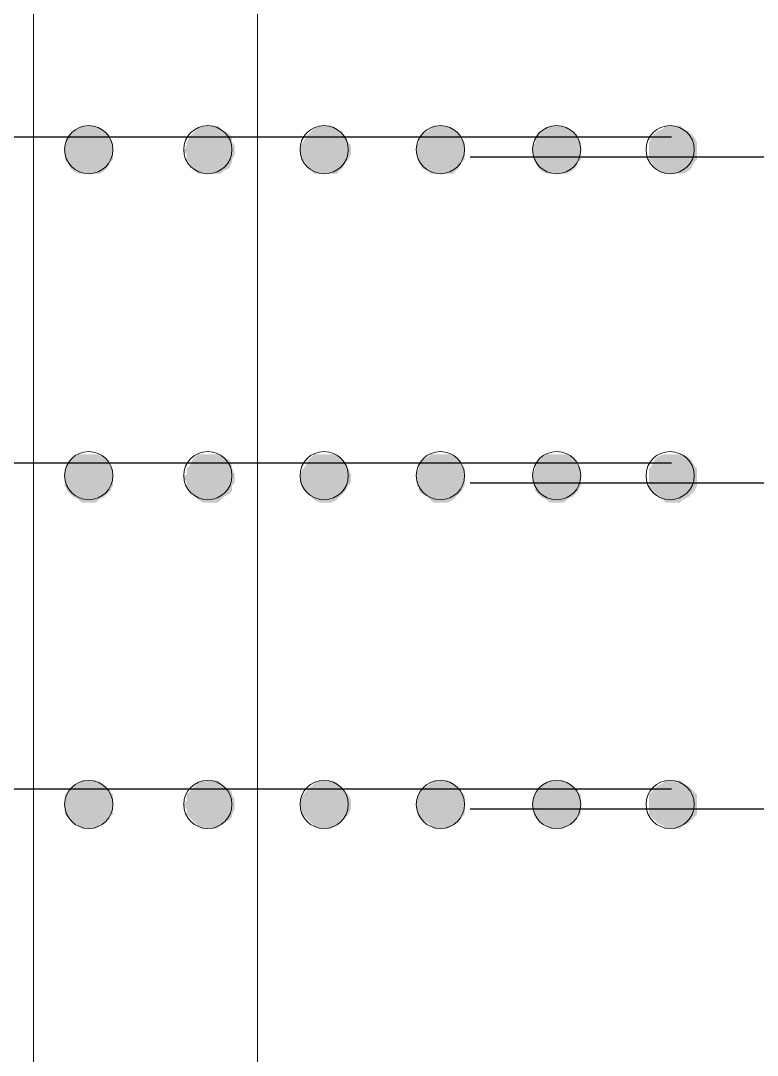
# Model space of a CAD drawing. Header units: inches. Extents: x 2 to 136, y 1 to 96.
# Drawn here: x 71.42 to 76.51, y 59.24 to 66.39 of the extents above; entities that cross this region are included whole.
import ezdxf

# ---------------------------------------------------------------- set-up
doc = ezdxf.new("R2010")
doc.units = ezdxf.units.IN
doc.header["$MEASUREMENT"] = 0
doc.layers.add('PDF_COLUMN', color=251, linetype='Continuous', true_color=0x636466)
doc.layers.add('PDF_Outer Line', color=165, linetype='Continuous', true_color=0x5258ac)
doc.layers.add('PDF_Girt', color=7, linetype='Continuous')

msp = doc.modelspace()

# ---------------------------------------------------------------- linework, layer by layer
at = {"layer": 'PDF_COLUMN', "color": 7, "lineweight": 0}
for centre in [(71.8917, 65.4947), (72.7142, 65.4947), (71.8917, 63.2427), (72.7142, 63.2427), (71.8917, 60.971), (72.7142, 60.971)]:
    msp.add_circle(centre, 0.1665, dxfattribs=at)
at = {"layer": 'PDF_COLUMN', "lineweight": 0}
for centre in [(73.5171, 65.4947), (74.32, 65.4947), (75.1229, 65.4947), (75.9062, 65.4947), (73.5171, 63.2427), (74.32, 63.2427), (75.1229, 63.2427), (75.9062, 63.2427), (73.5171, 60.971), (74.32, 60.971), (75.1229, 60.971), (75.9062, 60.971)]:
    msp.add_circle(centre, 0.1665, dxfattribs=at)
at = {"layer": 'PDF_COLUMN', "color": 7, "transparency": 33554559}
for points in [[(71.784, 65.622), (72.019, 65.6024), (71.7644, 65.6024)], [(71.8232, 65.6415), (71.9994, 65.622), (71.784, 65.622)], [(71.9994, 65.622), (71.784, 65.622), (72.019, 65.6024)], [(71.8428, 65.6611), (71.9603, 65.6415), (71.8232, 65.6415)], [(71.9603, 65.6415), (71.8232, 65.6415), (71.9994, 65.622)], [(71.8819, 65.6611), (71.9407, 65.6611), (71.8428, 65.6611)], [(71.9407, 65.6611), (71.8428, 65.6611), (71.9603, 65.6415)], [(71.9015, 65.6611), (71.8819, 65.6611), (71.9407, 65.6611)], [(72.6261, 65.622), (72.8611, 65.6024), (72.6065, 65.6024)], [(72.6457, 65.6415), (72.8219, 65.622), (72.6261, 65.622)], [(72.8219, 65.622), (72.6261, 65.622), (72.8611, 65.6024)], [(72.6848, 65.6611), (72.8023, 65.6415), (72.6457, 65.6415)], [(72.8023, 65.6415), (72.6457, 65.6415), (72.8219, 65.622)], [(72.7044, 65.6611), (72.7827, 65.6611), (72.6848, 65.6611)], [(72.7827, 65.6611), (72.6848, 65.6611), (72.8023, 65.6415)], [(72.7436, 65.6611), (72.7044, 65.6611), (72.7827, 65.6611)], [(71.7449, 65.5828), (72.0582, 65.5436), (71.7253, 65.5436)], [(71.7644, 65.6024), (72.0386, 65.5828), (71.7449, 65.5828)], [(72.0386, 65.5828), (71.7449, 65.5828), (72.0582, 65.5436)], [(72.019, 65.6024), (71.7644, 65.6024), (72.0386, 65.5828)], [(72.5869, 65.5828), (72.8807, 65.5436), (72.5673, 65.5436)], [(72.6065, 65.6024), (72.8807, 65.5828), (72.5869, 65.5828)], [(72.8807, 65.5828), (72.5869, 65.5828), (72.8807, 65.5436)], [(72.8611, 65.6024), (72.6065, 65.6024), (72.8807, 65.5828)], [(72.0582, 65.5436), (71.7253, 65.5436), (72.0582, 65.524)], [(71.7253, 65.5436), (72.0582, 65.524), (71.7253, 65.524)], [(72.0582, 65.524), (71.7253, 65.524), (72.0582, 65.4849)], [(71.7253, 65.524), (72.0582, 65.4849), (71.7253, 65.4849)], [(72.0582, 65.4849), (71.7253, 65.4849), (72.0582, 65.4653)], [(71.7253, 65.4849), (72.0582, 65.4653), (71.7253, 65.4653)], [(72.5673, 65.524), (72.9002, 65.4849), (72.5477, 65.4849)], [(72.9002, 65.4849), (72.5477, 65.4849), (72.9002, 65.4653)], [(72.5477, 65.4849), (72.9002, 65.4653), (72.5673, 65.4653)], [(72.8807, 65.5436), (72.5673, 65.5436), (72.9002, 65.524)], [(72.5673, 65.5436), (72.9002, 65.524), (72.5673, 65.524)], [(72.9002, 65.524), (72.5673, 65.524), (72.9002, 65.4849)], [(72.0582, 65.4653), (71.7253, 65.4653), (72.0582, 65.4261)], [(71.7253, 65.4653), (72.0582, 65.4261), (71.7253, 65.4261)], [(72.0582, 65.4261), (71.7253, 65.4261), (72.0386, 65.4066)], [(71.7253, 65.4261), (72.0386, 65.4066), (71.7449, 65.4066)], [(72.0386, 65.4066), (71.7449, 65.4066), (72.019, 65.3674)], [(71.7449, 65.4066), (72.019, 65.3674), (71.7644, 65.3674)], [(72.9002, 65.4653), (72.5673, 65.4653), (72.8807, 65.4261)], [(72.5673, 65.4653), (72.8807, 65.4261), (72.5673, 65.4261)], [(72.8807, 65.4261), (72.5673, 65.4261), (72.8807, 65.4066)], [(72.5673, 65.4261), (72.8807, 65.4066), (72.5869, 65.4066)], [(72.8807, 65.4066), (72.5869, 65.4066), (72.8611, 65.3674)], [(72.5869, 65.4066), (72.8611, 65.3674), (72.6065, 65.3674)], [(72.019, 65.3674), (71.7644, 65.3674), (71.9994, 65.3478)], [(71.7644, 65.3674), (71.9994, 65.3478), (71.784, 65.3478)], [(71.9994, 65.3478), (71.784, 65.3478), (71.9603, 65.3282)], [(71.784, 65.3478), (71.9603, 65.3282), (71.8232, 65.3282)], [(72.8611, 65.3674), (72.6065, 65.3674), (72.8219, 65.3478)], [(72.6065, 65.3674), (72.8219, 65.3478), (72.6261, 65.3478)], [(72.8219, 65.3478), (72.6261, 65.3478), (72.8023, 65.3282)], [(72.6261, 65.3478), (72.8023, 65.3282), (72.6457, 65.3282)], [(71.9603, 65.3282), (71.8232, 65.3282), (71.9407, 65.3282)], [(71.8232, 65.3282), (71.9407, 65.3282), (71.8428, 65.3282)], [(71.9407, 65.3282), (71.8428, 65.3282), (71.9015, 65.3282)], [(71.8428, 65.3282), (71.9015, 65.3282), (71.8819, 65.3282)], [(72.8023, 65.3282), (72.6457, 65.3282), (72.7827, 65.3282)], [(72.6457, 65.3282), (72.7827, 65.3282), (72.6848, 65.3282)], [(72.7827, 65.3282), (72.6848, 65.3282), (72.7436, 65.3282)], [(72.6848, 65.3282), (72.7436, 65.3282), (72.7044, 65.3282)], [(71.7644, 63.3504), (72.0386, 63.3112), (71.7449, 63.3112)], [(71.784, 63.3699), (72.019, 63.3504), (71.7644, 63.3504)], [(72.019, 63.3504), (71.7644, 63.3504), (72.0386, 63.3112)], [(71.8232, 63.3895), (71.9994, 63.3699), (71.784, 63.3699)], [(71.9994, 63.3699), (71.784, 63.3699), (72.019, 63.3504)], [(71.8428, 63.3895), (71.9603, 63.3895), (71.8232, 63.3895)], [(71.9603, 63.3895), (71.8232, 63.3895), (71.9994, 63.3699)], [(71.8819, 63.3895), (71.9407, 63.3895), (71.8428, 63.3895)], [(71.9407, 63.3895), (71.8428, 63.3895), (71.9603, 63.3895)], [(71.9015, 63.3895), (71.8819, 63.3895), (71.9407, 63.3895)], [(72.6065, 63.3504), (72.8807, 63.3112), (72.5869, 63.3112)], [(72.6261, 63.3699), (72.8611, 63.3504), (72.6065, 63.3504)], [(72.8611, 63.3504), (72.6065, 63.3504), (72.8807, 63.3112)], [(72.6457, 63.3895), (72.8219, 63.3699), (72.6261, 63.3699)], [(72.8219, 63.3699), (72.6261, 63.3699), (72.8611, 63.3504)], [(72.6848, 63.3895), (72.8023, 63.3895), (72.6457, 63.3895)], [(72.8023, 63.3895), (72.6457, 63.3895), (72.8219, 63.3699)], [(72.7044, 63.3895), (72.7827, 63.3895), (72.6848, 63.3895)], [(72.7827, 63.3895), (72.6848, 63.3895), (72.8023, 63.3895)], [(72.7436, 63.3895), (72.7044, 63.3895), (72.7827, 63.3895)], [(71.7449, 63.3112), (72.0582, 63.2916), (71.7253, 63.2916)], [(72.0582, 63.2916), (71.7253, 63.2916), (72.0582, 63.2524)], [(71.7253, 63.2916), (72.0582, 63.2524), (71.7253, 63.2524)], [(72.0386, 63.3112), (71.7449, 63.3112), (72.0582, 63.2916)], [(72.5869, 63.3112), (72.8807, 63.2916), (72.5673, 63.2916)], [(72.8807, 63.2916), (72.5673, 63.2916), (72.9002, 63.2524)], [(72.5673, 63.2916), (72.9002, 63.2524), (72.5673, 63.2524)], [(72.8807, 63.3112), (72.5869, 63.3112), (72.8807, 63.2916)], [(72.0582, 63.2524), (71.7253, 63.2524), (72.0582, 63.2329)], [(71.7253, 63.2524), (72.0582, 63.2329), (71.7253, 63.2329)], [(72.0582, 63.2329), (71.7253, 63.2329), (72.0582, 63.1937)], [(71.7253, 63.2329), (72.0582, 63.1937), (71.7253, 63.1937)], [(72.0582, 63.1937), (71.7253, 63.1937), (72.0582, 63.1741)], [(71.7253, 63.1937), (72.0582, 63.1741), (71.7253, 63.1741)], [(72.5673, 63.2524), (72.9002, 63.2329), (72.5477, 63.2329)], [(72.9002, 63.2329), (72.5477, 63.2329), (72.9002, 63.1937)], [(72.5477, 63.2329), (72.9002, 63.1937), (72.5673, 63.1937)], [(72.9002, 63.2524), (72.5673, 63.2524), (72.9002, 63.2329)], [(72.9002, 63.1937), (72.5673, 63.1937), (72.8807, 63.1741)], [(72.5673, 63.1937), (72.8807, 63.1741), (72.5673, 63.1741)], [(72.0582, 63.1741), (71.7253, 63.1741), (72.0386, 63.1349)], [(71.7253, 63.1741), (72.0386, 63.1349), (71.7449, 63.1349)], [(72.0386, 63.1349), (71.7449, 63.1349), (72.019, 63.1154)], [(71.7449, 63.1349), (72.019, 63.1154), (71.7644, 63.1154)], [(72.019, 63.1154), (71.7644, 63.1154), (71.9994, 63.0958)], [(71.7644, 63.1154), (71.9994, 63.0958), (71.784, 63.0958)], [(72.8807, 63.1741), (72.5673, 63.1741), (72.8807, 63.1349)], [(72.5673, 63.1741), (72.8807, 63.1349), (72.5869, 63.1349)], [(72.8807, 63.1349), (72.5869, 63.1349), (72.8611, 63.1154)], [(72.5869, 63.1349), (72.8611, 63.1154), (72.6065, 63.1154)], [(72.8611, 63.1154), (72.6065, 63.1154), (72.8219, 63.0958)], [(72.6065, 63.1154), (72.8219, 63.0958), (72.6261, 63.0958)], [(71.9994, 63.0958), (71.784, 63.0958), (71.9603, 63.0762)], [(71.784, 63.0958), (71.9603, 63.0762), (71.8232, 63.0762)], [(71.9603, 63.0762), (71.8232, 63.0762), (71.9407, 63.0566)], [(71.8232, 63.0762), (71.9407, 63.0566), (71.8428, 63.0566)], [(71.9407, 63.0566), (71.8428, 63.0566), (71.9015, 63.0566)], [(71.8428, 63.0566), (71.9015, 63.0566), (71.8819, 63.0566)], [(72.8219, 63.0958), (72.6261, 63.0958), (72.8023, 63.0762)], [(72.6261, 63.0958), (72.8023, 63.0762), (72.6457, 63.0762)], [(72.8023, 63.0762), (72.6457, 63.0762), (72.7827, 63.0566)], [(72.6457, 63.0762), (72.7827, 63.0566), (72.6848, 63.0566)], [(72.7827, 63.0566), (72.6848, 63.0566), (72.7436, 63.0566)], [(72.6848, 63.0566), (72.7436, 63.0566), (72.7044, 63.0566)], [(71.8232, 61.1179), (71.9994, 61.0983), (71.784, 61.0983)], [(71.8428, 61.1375), (71.9603, 61.1179), (71.8232, 61.1179)], [(71.9603, 61.1179), (71.8232, 61.1179), (71.9994, 61.0983)], [(71.8819, 61.1375), (71.9407, 61.1375), (71.8428, 61.1375)], [(71.9407, 61.1375), (71.8428, 61.1375), (71.9603, 61.1179)], [(71.9015, 61.1375), (71.8819, 61.1375), (71.9407, 61.1375)], [(72.6457, 61.1179), (72.8219, 61.0983), (72.6261, 61.0983)], [(72.6848, 61.1375), (72.8023, 61.1179), (72.6457, 61.1179)], [(72.8023, 61.1179), (72.6457, 61.1179), (72.8219, 61.0983)], [(72.7044, 61.1375), (72.7827, 61.1375), (72.6848, 61.1375)], [(72.7827, 61.1375), (72.6848, 61.1375), (72.8023, 61.1179)], [(72.7436, 61.1375), (72.7044, 61.1375), (72.7827, 61.1375)], [(71.7449, 61.0592), (72.0582, 61.0396), (71.7253, 61.0396)], [(71.7644, 61.0788), (72.0386, 61.0592), (71.7449, 61.0592)], [(72.0386, 61.0592), (71.7449, 61.0592), (72.0582, 61.0396)], [(71.784, 61.0983), (72.019, 61.0788), (71.7644, 61.0788)], [(72.019, 61.0788), (71.7644, 61.0788), (72.0386, 61.0592)], [(71.9994, 61.0983), (71.784, 61.0983), (72.019, 61.0788)], [(72.5869, 61.0592), (72.8807, 61.0396), (72.5673, 61.0396)], [(72.6065, 61.0788), (72.8807, 61.0592), (72.5869, 61.0592)], [(72.8807, 61.0592), (72.5869, 61.0592), (72.8807, 61.0396)], [(72.6261, 61.0983), (72.8611, 61.0788), (72.6065, 61.0788)], [(72.8611, 61.0788), (72.6065, 61.0788), (72.8807, 61.0592)], [(72.8219, 61.0983), (72.6261, 61.0983), (72.8611, 61.0788)], [(72.0582, 61.0396), (71.7253, 61.0396), (72.0582, 61.0004)], [(71.7253, 61.0396), (72.0582, 61.0004), (71.7253, 61.0004)], [(72.0582, 61.0004), (71.7253, 61.0004), (72.0582, 60.9613)], [(71.7253, 61.0004), (72.0582, 60.9613), (71.7253, 60.9613)], [(72.5673, 61.0004), (72.9002, 60.9613), (72.5477, 60.9613)], [(72.8807, 61.0396), (72.5673, 61.0396), (72.9002, 61.0004)], [(72.5673, 61.0396), (72.9002, 61.0004), (72.5673, 61.0004)], [(72.9002, 61.0004), (72.5673, 61.0004), (72.9002, 60.9613)], [(72.0582, 60.9613), (71.7253, 60.9613), (72.0582, 60.9417)], [(71.7253, 60.9613), (72.0582, 60.9417), (71.7253, 60.9417)], [(72.0582, 60.9417), (71.7253, 60.9417), (72.0582, 60.9025)], [(71.7253, 60.9417), (72.0582, 60.9025), (71.7253, 60.9025)], [(72.0582, 60.9025), (71.7253, 60.9025), (72.0386, 60.8829)], [(71.7253, 60.9025), (72.0386, 60.8829), (71.7449, 60.8829)], [(72.9002, 60.9613), (72.5477, 60.9613), (72.9002, 60.9417)], [(72.5477, 60.9613), (72.9002, 60.9417), (72.5673, 60.9417)], [(72.9002, 60.9417), (72.5673, 60.9417), (72.8807, 60.9025)], [(72.5673, 60.9417), (72.8807, 60.9025), (72.5673, 60.9025)], [(72.8807, 60.9025), (72.5673, 60.9025), (72.8807, 60.8829)], [(72.5673, 60.9025), (72.8807, 60.8829), (72.5869, 60.8829)], [(72.0386, 60.8829), (71.7449, 60.8829), (72.019, 60.8633)], [(71.7449, 60.8829), (72.019, 60.8633), (71.7644, 60.8633)], [(72.019, 60.8633), (71.7644, 60.8633), (71.9994, 60.8438)], [(71.7644, 60.8633), (71.9994, 60.8438), (71.784, 60.8438)], [(71.9994, 60.8438), (71.784, 60.8438), (71.9603, 60.8242)], [(71.784, 60.8438), (71.9603, 60.8242), (71.8232, 60.8242)], [(72.8807, 60.8829), (72.5869, 60.8829), (72.8611, 60.8633)], [(72.5869, 60.8829), (72.8611, 60.8633), (72.6065, 60.8633)], [(72.8611, 60.8633), (72.6065, 60.8633), (72.8219, 60.8438)], [(72.6065, 60.8633), (72.8219, 60.8438), (72.6261, 60.8438)], [(72.8219, 60.8438), (72.6261, 60.8438), (72.8023, 60.8242)], [(72.6261, 60.8438), (72.8023, 60.8242), (72.6457, 60.8242)], [(71.9603, 60.8242), (71.8232, 60.8242), (71.9407, 60.8046)], [(71.8232, 60.8242), (71.9407, 60.8046), (71.8428, 60.8046)], [(71.9407, 60.8046), (71.8428, 60.8046), (71.9015, 60.8046)], [(71.8428, 60.8046), (71.9015, 60.8046), (71.8819, 60.8046)], [(72.8023, 60.8242), (72.6457, 60.8242), (72.7827, 60.8046)], [(72.6457, 60.8242), (72.7827, 60.8046), (72.6848, 60.8046)], [(72.7827, 60.8046), (72.6848, 60.8046), (72.7436, 60.8046)], [(72.6848, 60.8046), (72.7436, 60.8046), (72.7044, 60.8046)]]:
    msp.add_solid(points, dxfattribs=at)
at = {"layer": 'PDF_COLUMN', "transparency": 33554559}
for points in [[(73.429, 65.622), (73.6444, 65.6024), (73.4094, 65.6024)], [(73.4486, 65.6415), (73.6248, 65.622), (73.429, 65.622)], [(73.6248, 65.622), (73.429, 65.622), (73.6444, 65.6024)], [(73.4877, 65.6611), (73.6052, 65.6415), (73.4486, 65.6415)], [(73.6052, 65.6415), (73.4486, 65.6415), (73.6248, 65.622)], [(73.5073, 65.6611), (73.5661, 65.6611), (73.4877, 65.6611)], [(73.5661, 65.6611), (73.4877, 65.6611), (73.6052, 65.6415)], [(73.5465, 65.6611), (73.5073, 65.6611), (73.5661, 65.6611)], [(74.2319, 65.622), (74.4473, 65.6024), (74.1927, 65.6024)], [(74.2515, 65.6415), (74.4277, 65.622), (74.2319, 65.622)], [(74.4277, 65.622), (74.2319, 65.622), (74.4473, 65.6024)], [(74.271, 65.6611), (74.4081, 65.6415), (74.2515, 65.6415)], [(74.4081, 65.6415), (74.2515, 65.6415), (74.4277, 65.622)], [(74.3102, 65.6611), (74.3689, 65.6611), (74.271, 65.6611)], [(74.3689, 65.6611), (74.271, 65.6611), (74.4081, 65.6415)], [(74.3494, 65.6611), (74.3102, 65.6611), (74.3689, 65.6611)], [(75.0152, 65.622), (75.2502, 65.6024), (74.9956, 65.6024)], [(75.0543, 65.6415), (75.2306, 65.622), (75.0152, 65.622)], [(75.2306, 65.622), (75.0152, 65.622), (75.2502, 65.6024)], [(75.0739, 65.6611), (75.1914, 65.6415), (75.0543, 65.6415)], [(75.1914, 65.6415), (75.0543, 65.6415), (75.2306, 65.622)], [(75.1131, 65.6611), (75.1718, 65.6611), (75.0739, 65.6611)], [(75.1718, 65.6611), (75.0739, 65.6611), (75.1914, 65.6415)], [(75.1327, 65.6611), (75.1131, 65.6611), (75.1718, 65.6611)], [(75.8181, 65.622), (76.0531, 65.6024), (75.7985, 65.6024)], [(75.8572, 65.6415), (76.0335, 65.622), (75.8181, 65.622)], [(76.0335, 65.622), (75.8181, 65.622), (76.0531, 65.6024)], [(75.8768, 65.6611), (75.9943, 65.6415), (75.8572, 65.6415)], [(75.9943, 65.6415), (75.8572, 65.6415), (76.0335, 65.622)], [(75.916, 65.6611), (75.9747, 65.6611), (75.8768, 65.6611)], [(75.9747, 65.6611), (75.8768, 65.6611), (75.9943, 65.6415)], [(75.9356, 65.6611), (75.916, 65.6611), (75.9747, 65.6611)], [(73.3898, 65.5828), (73.6835, 65.5436), (73.3702, 65.5436)], [(73.4094, 65.6024), (73.664, 65.5828), (73.3898, 65.5828)], [(73.664, 65.5828), (73.3898, 65.5828), (73.6835, 65.5436)], [(73.6444, 65.6024), (73.4094, 65.6024), (73.664, 65.5828)], [(74.1927, 65.6024), (74.4669, 65.5828), (74.1731, 65.5828)], [(74.4669, 65.5828), (74.1731, 65.5828), (74.4864, 65.5436)], [(74.1731, 65.5828), (74.4864, 65.5436), (74.1731, 65.5436)], [(74.4473, 65.6024), (74.1927, 65.6024), (74.4669, 65.5828)], [(74.9956, 65.6024), (75.2698, 65.5828), (74.976, 65.5828)], [(75.2698, 65.5828), (74.976, 65.5828), (75.2893, 65.5436)], [(74.976, 65.5828), (75.2893, 65.5436), (74.976, 65.5436)], [(75.2502, 65.6024), (74.9956, 65.6024), (75.2698, 65.5828)], [(75.7789, 65.5828), (76.0922, 65.5436), (75.7593, 65.5436)], [(75.7985, 65.6024), (76.0727, 65.5828), (75.7789, 65.5828)], [(76.0727, 65.5828), (75.7789, 65.5828), (76.0922, 65.5436)], [(76.0531, 65.6024), (75.7985, 65.6024), (76.0727, 65.5828)], [(73.3702, 65.5436), (73.7031, 65.524), (73.3506, 65.524)], [(73.7031, 65.524), (73.3506, 65.524), (73.7031, 65.4849)], [(73.3506, 65.524), (73.7031, 65.4849), (73.3506, 65.4849)], [(73.7031, 65.4849), (73.3506, 65.4849), (73.7031, 65.4653)], [(73.3506, 65.4849), (73.7031, 65.4653), (73.3506, 65.4653)], [(73.6835, 65.5436), (73.3702, 65.5436), (73.7031, 65.524)], [(74.1731, 65.5436), (74.4864, 65.524), (74.1535, 65.524)], [(74.4864, 65.524), (74.1535, 65.524), (74.4864, 65.4849)], [(74.1535, 65.524), (74.4864, 65.4849), (74.1535, 65.4849)], [(74.4864, 65.4849), (74.1535, 65.4849), (74.4864, 65.4653)], [(74.1535, 65.4849), (74.4864, 65.4653), (74.1535, 65.4653)], [(74.4864, 65.5436), (74.1731, 65.5436), (74.4864, 65.524)], [(74.976, 65.5436), (75.2893, 65.524), (74.9564, 65.524)], [(75.2893, 65.524), (74.9564, 65.524), (75.2893, 65.4849)], [(74.9564, 65.524), (75.2893, 65.4849), (74.9564, 65.4849)], [(75.2893, 65.4849), (74.9564, 65.4849), (75.2893, 65.4653)], [(74.9564, 65.4849), (75.2893, 65.4653), (74.9564, 65.4653)], [(75.2893, 65.5436), (74.976, 65.5436), (75.2893, 65.524)], [(76.0922, 65.5436), (75.7593, 65.5436), (76.0922, 65.524)], [(75.7593, 65.5436), (76.0922, 65.524), (75.7593, 65.524)], [(76.0922, 65.524), (75.7593, 65.524), (76.0922, 65.4849)], [(75.7593, 65.524), (76.0922, 65.4849), (75.7593, 65.4849)], [(76.0922, 65.4849), (75.7593, 65.4849), (76.0922, 65.4653)], [(75.7593, 65.4849), (76.0922, 65.4653), (75.7593, 65.4653)], [(73.7031, 65.4653), (73.3506, 65.4653), (73.6835, 65.4261)], [(73.3506, 65.4653), (73.6835, 65.4261), (73.3702, 65.4261)], [(73.6835, 65.4261), (73.3702, 65.4261), (73.664, 65.4066)], [(73.3702, 65.4261), (73.664, 65.4066), (73.3898, 65.4066)], [(73.664, 65.4066), (73.3898, 65.4066), (73.6444, 65.3674)], [(73.3898, 65.4066), (73.6444, 65.3674), (73.4094, 65.3674)], [(74.4864, 65.4653), (74.1535, 65.4653), (74.4864, 65.4261)], [(74.1535, 65.4653), (74.4864, 65.4261), (74.1731, 65.4261)], [(74.4864, 65.4261), (74.1731, 65.4261), (74.4669, 65.4066)], [(74.1731, 65.4261), (74.4669, 65.4066), (74.1731, 65.4066)], [(74.4669, 65.4066), (74.1731, 65.4066), (74.4473, 65.3674)], [(74.1731, 65.4066), (74.4473, 65.3674), (74.1927, 65.3674)], [(75.2893, 65.4653), (74.9564, 65.4653), (75.2893, 65.4261)], [(74.9564, 65.4653), (75.2893, 65.4261), (74.976, 65.4261)], [(75.2893, 65.4261), (74.976, 65.4261), (75.2698, 65.4066)], [(74.976, 65.4261), (75.2698, 65.4066), (74.976, 65.4066)], [(75.2698, 65.4066), (74.976, 65.4066), (75.2502, 65.3674)], [(74.976, 65.4066), (75.2502, 65.3674), (74.9956, 65.3674)], [(76.0922, 65.4653), (75.7593, 65.4653), (76.0922, 65.4261)], [(75.7593, 65.4653), (76.0922, 65.4261), (75.7593, 65.4261)], [(76.0922, 65.4261), (75.7593, 65.4261), (76.0727, 65.4066)], [(75.7593, 65.4261), (76.0727, 65.4066), (75.7789, 65.4066)], [(76.0727, 65.4066), (75.7789, 65.4066), (76.0531, 65.3674)], [(75.7789, 65.4066), (76.0531, 65.3674), (75.7985, 65.3674)], [(73.6444, 65.3674), (73.4094, 65.3674), (73.6248, 65.3478)], [(73.4094, 65.3674), (73.6248, 65.3478), (73.429, 65.3478)], [(73.6248, 65.3478), (73.429, 65.3478), (73.6052, 65.3282)], [(73.429, 65.3478), (73.6052, 65.3282), (73.4486, 65.3282)], [(74.4473, 65.3674), (74.1927, 65.3674), (74.4277, 65.3478)], [(74.1927, 65.3674), (74.4277, 65.3478), (74.2319, 65.3478)], [(74.4277, 65.3478), (74.2319, 65.3478), (74.4081, 65.3282)], [(74.2319, 65.3478), (74.4081, 65.3282), (74.2515, 65.3282)], [(75.2502, 65.3674), (74.9956, 65.3674), (75.2306, 65.3478)], [(74.9956, 65.3674), (75.2306, 65.3478), (75.0152, 65.3478)], [(75.2306, 65.3478), (75.0152, 65.3478), (75.1914, 65.3282)], [(75.0152, 65.3478), (75.1914, 65.3282), (75.0543, 65.3282)], [(76.0531, 65.3674), (75.7985, 65.3674), (76.0335, 65.3478)], [(75.7985, 65.3674), (76.0335, 65.3478), (75.8181, 65.3478)], [(76.0335, 65.3478), (75.8181, 65.3478), (75.9943, 65.3282)], [(75.8181, 65.3478), (75.9943, 65.3282), (75.8572, 65.3282)], [(73.6052, 65.3282), (73.4486, 65.3282), (73.5661, 65.3282)], [(73.4486, 65.3282), (73.5661, 65.3282), (73.4877, 65.3282)], [(73.5661, 65.3282), (73.4877, 65.3282), (73.5465, 65.3282)], [(73.4877, 65.3282), (73.5465, 65.3282), (73.5073, 65.3282)], [(74.4081, 65.3282), (74.2515, 65.3282), (74.3689, 65.3282)], [(74.2515, 65.3282), (74.3689, 65.3282), (74.271, 65.3282)], [(74.3689, 65.3282), (74.271, 65.3282), (74.3494, 65.3282)], [(74.271, 65.3282), (74.3494, 65.3282), (74.3102, 65.3282)], [(75.1914, 65.3282), (75.0543, 65.3282), (75.1718, 65.3282)], [(75.0543, 65.3282), (75.1718, 65.3282), (75.0739, 65.3282)], [(75.1718, 65.3282), (75.0739, 65.3282), (75.1327, 65.3282)], [(75.0739, 65.3282), (75.1327, 65.3282), (75.1131, 65.3282)], [(75.9943, 65.3282), (75.8572, 65.3282), (75.9747, 65.3282)], [(75.8572, 65.3282), (75.9747, 65.3282), (75.8768, 65.3282)], [(75.9747, 65.3282), (75.8768, 65.3282), (75.9356, 65.3282)], [(75.8768, 65.3282), (75.9356, 65.3282), (75.916, 65.3282)], [(73.4094, 63.3504), (73.664, 63.3112), (73.3898, 63.3112)], [(73.429, 63.3699), (73.6444, 63.3504), (73.4094, 63.3504)], [(73.6444, 63.3504), (73.4094, 63.3504), (73.664, 63.3112)], [(73.4486, 63.3895), (73.6248, 63.3699), (73.429, 63.3699)], [(73.6248, 63.3699), (73.429, 63.3699), (73.6444, 63.3504)], [(73.4877, 63.3895), (73.6052, 63.3895), (73.4486, 63.3895)], [(73.6052, 63.3895), (73.4486, 63.3895), (73.6248, 63.3699)], [(73.5073, 63.3895), (73.5661, 63.3895), (73.4877, 63.3895)], [(73.5661, 63.3895), (73.4877, 63.3895), (73.6052, 63.3895)], [(73.5465, 63.3895), (73.5073, 63.3895), (73.5661, 63.3895)], [(74.1927, 63.3504), (74.4669, 63.3112), (74.1731, 63.3112)], [(74.2319, 63.3699), (74.4473, 63.3504), (74.1927, 63.3504)], [(74.4473, 63.3504), (74.1927, 63.3504), (74.4669, 63.3112)], [(74.2515, 63.3895), (74.4277, 63.3699), (74.2319, 63.3699)], [(74.4277, 63.3699), (74.2319, 63.3699), (74.4473, 63.3504)], [(74.271, 63.3895), (74.4081, 63.3895), (74.2515, 63.3895)], [(74.4081, 63.3895), (74.2515, 63.3895), (74.4277, 63.3699)], [(74.3102, 63.3895), (74.3689, 63.3895), (74.271, 63.3895)], [(74.3689, 63.3895), (74.271, 63.3895), (74.4081, 63.3895)], [(74.3494, 63.3895), (74.3102, 63.3895), (74.3689, 63.3895)], [(74.9956, 63.3504), (75.2698, 63.3112), (74.976, 63.3112)], [(75.0152, 63.3699), (75.2502, 63.3504), (74.9956, 63.3504)], [(75.2502, 63.3504), (74.9956, 63.3504), (75.2698, 63.3112)], [(75.0543, 63.3895), (75.2306, 63.3699), (75.0152, 63.3699)], [(75.2306, 63.3699), (75.0152, 63.3699), (75.2502, 63.3504)], [(75.0739, 63.3895), (75.1914, 63.3895), (75.0543, 63.3895)], [(75.1914, 63.3895), (75.0543, 63.3895), (75.2306, 63.3699)], [(75.1131, 63.3895), (75.1718, 63.3895), (75.0739, 63.3895)], [(75.1718, 63.3895), (75.0739, 63.3895), (75.1914, 63.3895)], [(75.1327, 63.3895), (75.1131, 63.3895), (75.1718, 63.3895)], [(75.7985, 63.3504), (76.0727, 63.3112), (75.7789, 63.3112)], [(75.8181, 63.3699), (76.0531, 63.3504), (75.7985, 63.3504)], [(76.0531, 63.3504), (75.7985, 63.3504), (76.0727, 63.3112)], [(75.8572, 63.3895), (76.0335, 63.3699), (75.8181, 63.3699)], [(76.0335, 63.3699), (75.8181, 63.3699), (76.0531, 63.3504)], [(75.8768, 63.3895), (75.9943, 63.3895), (75.8572, 63.3895)], [(75.9943, 63.3895), (75.8572, 63.3895), (76.0335, 63.3699)], [(75.916, 63.3895), (75.9747, 63.3895), (75.8768, 63.3895)], [(75.9747, 63.3895), (75.8768, 63.3895), (75.9943, 63.3895)], [(75.9356, 63.3895), (75.916, 63.3895), (75.9747, 63.3895)], [(73.3702, 63.2916), (73.7031, 63.2524), (73.3506, 63.2524)], [(73.3898, 63.3112), (73.6835, 63.2916), (73.3702, 63.2916)], [(73.6835, 63.2916), (73.3702, 63.2916), (73.7031, 63.2524)], [(73.664, 63.3112), (73.3898, 63.3112), (73.6835, 63.2916)], [(74.1731, 63.2916), (74.4864, 63.2524), (74.1535, 63.2524)], [(74.4669, 63.3112), (74.1731, 63.3112), (74.4864, 63.2916)], [(74.1731, 63.3112), (74.4864, 63.2916), (74.1731, 63.2916)], [(74.4864, 63.2916), (74.1731, 63.2916), (74.4864, 63.2524)], [(74.976, 63.2916), (75.2893, 63.2524), (74.9564, 63.2524)], [(75.2698, 63.3112), (74.976, 63.3112), (75.2893, 63.2916)], [(74.976, 63.3112), (75.2893, 63.2916), (74.976, 63.2916)], [(75.2893, 63.2916), (74.976, 63.2916), (75.2893, 63.2524)], [(75.7789, 63.3112), (76.0922, 63.2916), (75.7593, 63.2916)], [(76.0922, 63.2916), (75.7593, 63.2916), (76.0922, 63.2524)], [(75.7593, 63.2916), (76.0922, 63.2524), (75.7593, 63.2524)], [(76.0727, 63.3112), (75.7789, 63.3112), (76.0922, 63.2916)], [(73.7031, 63.2524), (73.3506, 63.2524), (73.7031, 63.2329)], [(73.3506, 63.2524), (73.7031, 63.2329), (73.3506, 63.2329)], [(73.7031, 63.2329), (73.3506, 63.2329), (73.7031, 63.1937)], [(73.3506, 63.2329), (73.7031, 63.1937), (73.3506, 63.1937)], [(73.7031, 63.1937), (73.3506, 63.1937), (73.6835, 63.1741)], [(73.3506, 63.1937), (73.6835, 63.1741), (73.3702, 63.1741)], [(74.4864, 63.2524), (74.1535, 63.2524), (74.4864, 63.2329)], [(74.1535, 63.2524), (74.4864, 63.2329), (74.1535, 63.2329)], [(74.4864, 63.2329), (74.1535, 63.2329), (74.4864, 63.1937)], [(74.1535, 63.2329), (74.4864, 63.1937), (74.1535, 63.1937)], [(74.4864, 63.1937), (74.1535, 63.1937), (74.4864, 63.1741)], [(74.1535, 63.1937), (74.4864, 63.1741), (74.1731, 63.1741)], [(75.2893, 63.2524), (74.9564, 63.2524), (75.2893, 63.2329)], [(74.9564, 63.2524), (75.2893, 63.2329), (74.9564, 63.2329)], [(75.2893, 63.2329), (74.9564, 63.2329), (75.2893, 63.1937)], [(74.9564, 63.2329), (75.2893, 63.1937), (74.9564, 63.1937)], [(75.2893, 63.1937), (74.9564, 63.1937), (75.2893, 63.1741)], [(74.9564, 63.1937), (75.2893, 63.1741), (74.976, 63.1741)], [(76.0922, 63.2524), (75.7593, 63.2524), (76.0922, 63.2329)], [(75.7593, 63.2524), (76.0922, 63.2329), (75.7593, 63.2329)], [(76.0922, 63.2329), (75.7593, 63.2329), (76.0922, 63.1937)], [(75.7593, 63.2329), (76.0922, 63.1937), (75.7593, 63.1937)], [(76.0922, 63.1937), (75.7593, 63.1937), (76.0922, 63.1741)], [(75.7593, 63.1937), (76.0922, 63.1741), (75.7593, 63.1741)], [(73.6835, 63.1741), (73.3702, 63.1741), (73.664, 63.1349)], [(73.3702, 63.1741), (73.664, 63.1349), (73.3898, 63.1349)], [(73.664, 63.1349), (73.3898, 63.1349), (73.6444, 63.1154)], [(73.3898, 63.1349), (73.6444, 63.1154), (73.4094, 63.1154)], [(73.6444, 63.1154), (73.4094, 63.1154), (73.6248, 63.0958)], [(73.4094, 63.1154), (73.6248, 63.0958), (73.429, 63.0958)], [(74.4864, 63.1741), (74.1731, 63.1741), (74.4669, 63.1349)], [(74.1731, 63.1741), (74.4669, 63.1349), (74.1731, 63.1349)], [(74.4669, 63.1349), (74.1731, 63.1349), (74.4473, 63.1154)], [(74.1731, 63.1349), (74.4473, 63.1154), (74.1927, 63.1154)], [(74.4473, 63.1154), (74.1927, 63.1154), (74.4277, 63.0958)], [(74.1927, 63.1154), (74.4277, 63.0958), (74.2319, 63.0958)], [(75.2893, 63.1741), (74.976, 63.1741), (75.2698, 63.1349)], [(74.976, 63.1741), (75.2698, 63.1349), (74.976, 63.1349)], [(75.2698, 63.1349), (74.976, 63.1349), (75.2502, 63.1154)], [(74.976, 63.1349), (75.2502, 63.1154), (74.9956, 63.1154)], [(75.2502, 63.1154), (74.9956, 63.1154), (75.2306, 63.0958)], [(74.9956, 63.1154), (75.2306, 63.0958), (75.0152, 63.0958)], [(76.0922, 63.1741), (75.7593, 63.1741), (76.0727, 63.1349)], [(75.7593, 63.1741), (76.0727, 63.1349), (75.7789, 63.1349)], [(76.0727, 63.1349), (75.7789, 63.1349), (76.0531, 63.1154)], [(75.7789, 63.1349), (76.0531, 63.1154), (75.7985, 63.1154)], [(76.0531, 63.1154), (75.7985, 63.1154), (76.0335, 63.0958)], [(75.7985, 63.1154), (76.0335, 63.0958), (75.8181, 63.0958)], [(73.6248, 63.0958), (73.429, 63.0958), (73.6052, 63.0762)], [(73.429, 63.0958), (73.6052, 63.0762), (73.4486, 63.0762)], [(73.6052, 63.0762), (73.4486, 63.0762), (73.5661, 63.0566)], [(73.4486, 63.0762), (73.5661, 63.0566), (73.4877, 63.0566)], [(73.5661, 63.0566), (73.4877, 63.0566), (73.5465, 63.0566)], [(73.4877, 63.0566), (73.5465, 63.0566), (73.5073, 63.0566)], [(74.4277, 63.0958), (74.2319, 63.0958), (74.4081, 63.0762)], [(74.2319, 63.0958), (74.4081, 63.0762), (74.2515, 63.0762)], [(74.4081, 63.0762), (74.2515, 63.0762), (74.3689, 63.0566)], [(74.2515, 63.0762), (74.3689, 63.0566), (74.271, 63.0566)], [(74.3689, 63.0566), (74.271, 63.0566), (74.3494, 63.0566)], [(74.271, 63.0566), (74.3494, 63.0566), (74.3102, 63.0566)], [(75.2306, 63.0958), (75.0152, 63.0958), (75.1914, 63.0762)], [(75.0152, 63.0958), (75.1914, 63.0762), (75.0543, 63.0762)], [(75.1914, 63.0762), (75.0543, 63.0762), (75.1718, 63.0566)], [(75.0543, 63.0762), (75.1718, 63.0566), (75.0739, 63.0566)], [(75.1718, 63.0566), (75.0739, 63.0566), (75.1327, 63.0566)], [(75.0739, 63.0566), (75.1327, 63.0566), (75.1131, 63.0566)], [(76.0335, 63.0958), (75.8181, 63.0958), (75.9943, 63.0762)], [(75.8181, 63.0958), (75.9943, 63.0762), (75.8572, 63.0762)], [(75.9943, 63.0762), (75.8572, 63.0762), (75.9747, 63.0566)], [(75.8572, 63.0762), (75.9747, 63.0566), (75.8768, 63.0566)], [(75.9747, 63.0566), (75.8768, 63.0566), (75.9356, 63.0566)], [(75.8768, 63.0566), (75.9356, 63.0566), (75.916, 63.0566)], [(73.4486, 61.1179), (73.6248, 61.0983), (73.429, 61.0983)], [(73.4877, 61.1375), (73.6052, 61.1179), (73.4486, 61.1179)], [(73.6052, 61.1179), (73.4486, 61.1179), (73.6248, 61.0983)], [(73.5073, 61.1375), (73.5661, 61.1375), (73.4877, 61.1375)], [(73.5661, 61.1375), (73.4877, 61.1375), (73.6052, 61.1179)], [(73.5465, 61.1375), (73.5073, 61.1375), (73.5661, 61.1375)], [(74.2515, 61.1179), (74.4277, 61.0983), (74.2319, 61.0983)], [(74.271, 61.1375), (74.4081, 61.1179), (74.2515, 61.1179)], [(74.4081, 61.1179), (74.2515, 61.1179), (74.4277, 61.0983)], [(74.3102, 61.1375), (74.3689, 61.1375), (74.271, 61.1375)], [(74.3689, 61.1375), (74.271, 61.1375), (74.4081, 61.1179)], [(74.3494, 61.1375), (74.3102, 61.1375), (74.3689, 61.1375)], [(75.0543, 61.1179), (75.2306, 61.0983), (75.0152, 61.0983)], [(75.0739, 61.1375), (75.1914, 61.1179), (75.0543, 61.1179)], [(75.1914, 61.1179), (75.0543, 61.1179), (75.2306, 61.0983)], [(75.1131, 61.1375), (75.1718, 61.1375), (75.0739, 61.1375)], [(75.1718, 61.1375), (75.0739, 61.1375), (75.1914, 61.1179)], [(75.1327, 61.1375), (75.1131, 61.1375), (75.1718, 61.1375)], [(75.8572, 61.1179), (76.0335, 61.0983), (75.8181, 61.0983)], [(75.8768, 61.1375), (75.9943, 61.1179), (75.8572, 61.1179)], [(75.9943, 61.1179), (75.8572, 61.1179), (76.0335, 61.0983)], [(75.916, 61.1375), (75.9747, 61.1375), (75.8768, 61.1375)], [(75.9747, 61.1375), (75.8768, 61.1375), (75.9943, 61.1179)], [(75.9356, 61.1375), (75.916, 61.1375), (75.9747, 61.1375)], [(73.3898, 61.0592), (73.6835, 61.0396), (73.3702, 61.0396)], [(73.4094, 61.0788), (73.664, 61.0592), (73.3898, 61.0592)], [(73.664, 61.0592), (73.3898, 61.0592), (73.6835, 61.0396)], [(73.429, 61.0983), (73.6444, 61.0788), (73.4094, 61.0788)], [(73.6444, 61.0788), (73.4094, 61.0788), (73.664, 61.0592)], [(73.6248, 61.0983), (73.429, 61.0983), (73.6444, 61.0788)], [(74.1927, 61.0788), (74.4669, 61.0592), (74.1731, 61.0592)], [(74.4669, 61.0592), (74.1731, 61.0592), (74.4864, 61.0396)], [(74.1731, 61.0592), (74.4864, 61.0396), (74.1731, 61.0396)], [(74.2319, 61.0983), (74.4473, 61.0788), (74.1927, 61.0788)], [(74.4473, 61.0788), (74.1927, 61.0788), (74.4669, 61.0592)], [(74.4277, 61.0983), (74.2319, 61.0983), (74.4473, 61.0788)], [(74.9956, 61.0788), (75.2698, 61.0592), (74.976, 61.0592)], [(75.2698, 61.0592), (74.976, 61.0592), (75.2893, 61.0396)], [(74.976, 61.0592), (75.2893, 61.0396), (74.976, 61.0396)], [(75.0152, 61.0983), (75.2502, 61.0788), (74.9956, 61.0788)], [(75.2502, 61.0788), (74.9956, 61.0788), (75.2698, 61.0592)], [(75.2306, 61.0983), (75.0152, 61.0983), (75.2502, 61.0788)], [(75.7789, 61.0592), (76.0922, 61.0396), (75.7593, 61.0396)], [(75.7985, 61.0788), (76.0727, 61.0592), (75.7789, 61.0592)], [(76.0727, 61.0592), (75.7789, 61.0592), (76.0922, 61.0396)], [(75.8181, 61.0983), (76.0531, 61.0788), (75.7985, 61.0788)], [(76.0531, 61.0788), (75.7985, 61.0788), (76.0727, 61.0592)], [(76.0335, 61.0983), (75.8181, 61.0983), (76.0531, 61.0788)], [(73.3702, 61.0396), (73.7031, 61.0004), (73.3506, 61.0004)], [(73.7031, 61.0004), (73.3506, 61.0004), (73.7031, 60.9613)], [(73.3506, 61.0004), (73.7031, 60.9613), (73.3506, 60.9613)], [(73.6835, 61.0396), (73.3702, 61.0396), (73.7031, 61.0004)], [(74.1731, 61.0396), (74.4864, 61.0004), (74.1535, 61.0004)], [(74.4864, 61.0004), (74.1535, 61.0004), (74.4864, 60.9613)], [(74.1535, 61.0004), (74.4864, 60.9613), (74.1535, 60.9613)], [(74.4864, 61.0396), (74.1731, 61.0396), (74.4864, 61.0004)], [(74.976, 61.0396), (75.2893, 61.0004), (74.9564, 61.0004)], [(75.2893, 61.0004), (74.9564, 61.0004), (75.2893, 60.9613)], [(74.9564, 61.0004), (75.2893, 60.9613), (74.9564, 60.9613)], [(75.2893, 61.0396), (74.976, 61.0396), (75.2893, 61.0004)], [(76.0922, 61.0396), (75.7593, 61.0396), (76.0922, 61.0004)], [(75.7593, 61.0396), (76.0922, 61.0004), (75.7593, 61.0004)], [(76.0922, 61.0004), (75.7593, 61.0004), (76.0922, 60.9613)], [(75.7593, 61.0004), (76.0922, 60.9613), (75.7593, 60.9613)], [(73.7031, 60.9613), (73.3506, 60.9613), (73.7031, 60.9417)], [(73.3506, 60.9613), (73.7031, 60.9417), (73.3506, 60.9417)], [(73.7031, 60.9417), (73.3506, 60.9417), (73.6835, 60.9025)], [(73.3506, 60.9417), (73.6835, 60.9025), (73.3702, 60.9025)], [(73.6835, 60.9025), (73.3702, 60.9025), (73.664, 60.8829)], [(73.3702, 60.9025), (73.664, 60.8829), (73.3898, 60.8829)], [(74.4864, 60.9613), (74.1535, 60.9613), (74.4864, 60.9417)], [(74.1535, 60.9613), (74.4864, 60.9417), (74.1535, 60.9417)], [(74.4864, 60.9417), (74.1535, 60.9417), (74.4864, 60.9025)], [(74.1535, 60.9417), (74.4864, 60.9025), (74.1731, 60.9025)], [(74.4864, 60.9025), (74.1731, 60.9025), (74.4669, 60.8829)], [(74.1731, 60.9025), (74.4669, 60.8829), (74.1731, 60.8829)], [(75.2893, 60.9613), (74.9564, 60.9613), (75.2893, 60.9417)], [(74.9564, 60.9613), (75.2893, 60.9417), (74.9564, 60.9417)], [(75.2893, 60.9417), (74.9564, 60.9417), (75.2893, 60.9025)], [(74.9564, 60.9417), (75.2893, 60.9025), (74.976, 60.9025)], [(75.2893, 60.9025), (74.976, 60.9025), (75.2698, 60.8829)], [(74.976, 60.9025), (75.2698, 60.8829), (74.976, 60.8829)], [(76.0922, 60.9613), (75.7593, 60.9613), (76.0922, 60.9417)], [(75.7593, 60.9613), (76.0922, 60.9417), (75.7593, 60.9417)], [(76.0922, 60.9417), (75.7593, 60.9417), (76.0922, 60.9025)], [(75.7593, 60.9417), (76.0922, 60.9025), (75.7593, 60.9025)], [(76.0922, 60.9025), (75.7593, 60.9025), (76.0727, 60.8829)], [(75.7593, 60.9025), (76.0727, 60.8829), (75.7789, 60.8829)], [(73.664, 60.8829), (73.3898, 60.8829), (73.6444, 60.8633)], [(73.3898, 60.8829), (73.6444, 60.8633), (73.4094, 60.8633)], [(73.6444, 60.8633), (73.4094, 60.8633), (73.6248, 60.8438)], [(73.4094, 60.8633), (73.6248, 60.8438), (73.429, 60.8438)], [(73.6248, 60.8438), (73.429, 60.8438), (73.6052, 60.8242)], [(73.429, 60.8438), (73.6052, 60.8242), (73.4486, 60.8242)], [(74.4669, 60.8829), (74.1731, 60.8829), (74.4473, 60.8633)], [(74.1731, 60.8829), (74.4473, 60.8633), (74.1927, 60.8633)], [(74.4473, 60.8633), (74.1927, 60.8633), (74.4277, 60.8438)], [(74.1927, 60.8633), (74.4277, 60.8438), (74.2319, 60.8438)], [(74.4277, 60.8438), (74.2319, 60.8438), (74.4081, 60.8242)], [(74.2319, 60.8438), (74.4081, 60.8242), (74.2515, 60.8242)], [(75.2698, 60.8829), (74.976, 60.8829), (75.2502, 60.8633)], [(74.976, 60.8829), (75.2502, 60.8633), (74.9956, 60.8633)], [(75.2502, 60.8633), (74.9956, 60.8633), (75.2306, 60.8438)], [(74.9956, 60.8633), (75.2306, 60.8438), (75.0152, 60.8438)], [(75.2306, 60.8438), (75.0152, 60.8438), (75.1914, 60.8242)], [(75.0152, 60.8438), (75.1914, 60.8242), (75.0543, 60.8242)], [(76.0727, 60.8829), (75.7789, 60.8829), (76.0531, 60.8633)], [(75.7789, 60.8829), (76.0531, 60.8633), (75.7985, 60.8633)], [(76.0531, 60.8633), (75.7985, 60.8633), (76.0335, 60.8438)], [(75.7985, 60.8633), (76.0335, 60.8438), (75.8181, 60.8438)], [(76.0335, 60.8438), (75.8181, 60.8438), (75.9943, 60.8242)], [(75.8181, 60.8438), (75.9943, 60.8242), (75.8572, 60.8242)], [(73.6052, 60.8242), (73.4486, 60.8242), (73.5661, 60.8046)], [(73.4486, 60.8242), (73.5661, 60.8046), (73.4877, 60.8046)], [(73.5661, 60.8046), (73.4877, 60.8046), (73.5465, 60.8046)], [(73.4877, 60.8046), (73.5465, 60.8046), (73.5073, 60.8046)], [(74.4081, 60.8242), (74.2515, 60.8242), (74.3689, 60.8046)], [(74.2515, 60.8242), (74.3689, 60.8046), (74.271, 60.8046)], [(74.3689, 60.8046), (74.271, 60.8046), (74.3494, 60.8046)], [(74.271, 60.8046), (74.3494, 60.8046), (74.3102, 60.8046)], [(75.1914, 60.8242), (75.0543, 60.8242), (75.1718, 60.8046)], [(75.0543, 60.8242), (75.1718, 60.8046), (75.0739, 60.8046)], [(75.1718, 60.8046), (75.0739, 60.8046), (75.1327, 60.8046)], [(75.0739, 60.8046), (75.1327, 60.8046), (75.1131, 60.8046)], [(75.9943, 60.8242), (75.8572, 60.8242), (75.9747, 60.8046)], [(75.8572, 60.8242), (75.9747, 60.8046), (75.8768, 60.8046)], [(75.9747, 60.8046), (75.8768, 60.8046), (75.9356, 60.8046)], [(75.8768, 60.8046), (75.9356, 60.8046), (75.916, 60.8046)]]:
    msp.add_solid(points, dxfattribs=at)
at = {"layer": 'PDF_Girt', "lineweight": 25}
for points in [[(68.4158, 65.5828), (75.916, 65.5828)], [(74.5256, 65.4457), (82.3979, 65.4457)], [(68.4158, 63.3308), (75.916, 63.3308)], [(74.5256, 63.1937), (82.3979, 63.1937)], [(68.4158, 61.0788), (75.916, 61.0788)], [(74.5256, 60.9417), (82.3979, 60.9417)]]:
    msp.add_lwpolyline(points, dxfattribs=at)
at = {"layer": 'PDF_Outer Line', "color": 7, "lineweight": 0}
msp.add_lwpolyline([(71.5099, 67.4823), (73.0569, 67.4823), (73.0569, 44.9425), (71.5099, 44.9425)], close=True, dxfattribs=at)

doc.saveas('drawing.dxf')
